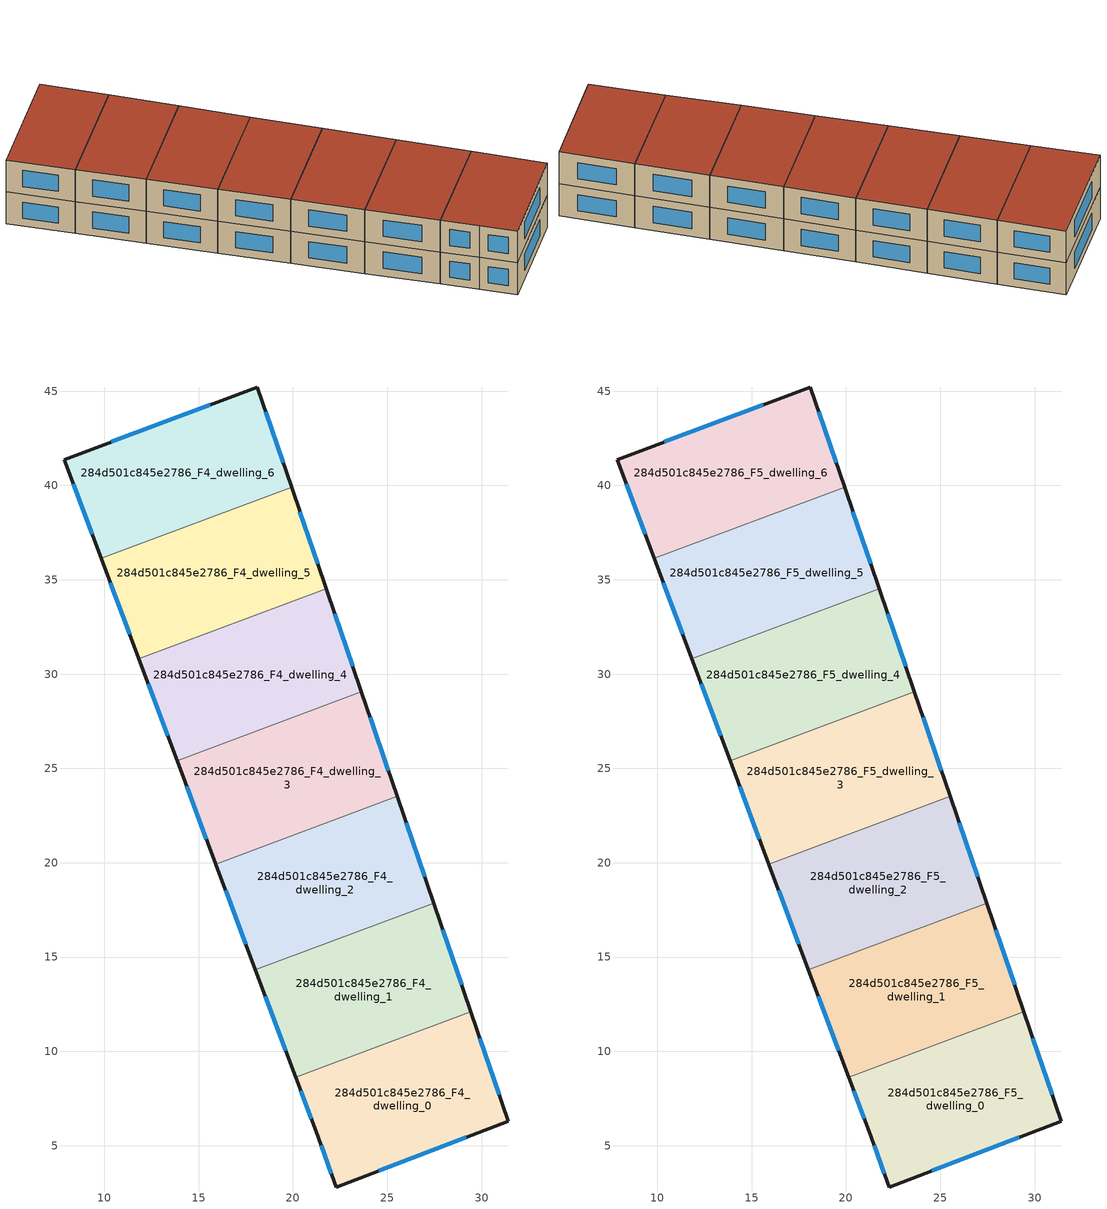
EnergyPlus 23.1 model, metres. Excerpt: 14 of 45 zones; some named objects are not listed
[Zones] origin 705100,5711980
284d501c845e2786_F4_dwelling_0
 floor to 284d501c845e2786_F3_dwelling_0 (EU_floor_Construction): 29.43,12.11 31.42,6.29 22.3,2.81 21.23,5.73 20.14,8.64 z12
 wall outside (EU_wall_Construction): 20.14,8.64 21.23,5.73 22.3,2.81 31.42,6.29 29.43,12.11 z12:15
 wall to 284d501c845e2786_F4_dwelling_1 (EU_wall_Construction): 29.43,12.11 20.14,8.64 z12:15
 window (EU_Window_Construction): 24.53,3.66 29.19,5.44 / 21.49,5.02 22.04,3.53 / 20.41,7.93 20.97,6.44 / 30.93,7.72 29.91,10.69 z12.73:14.27
284d501c845e2786_F4_dwelling_1
 floor to 284d501c845e2786_F3_dwelling_1 (EU_floor_Construction): 27.46,17.86 29.43,12.11 20.14,8.64 18.01,14.33 z12
 wall outside (EU_wall_Construction): 18.01,14.33 20.14,8.64 / 29.43,12.11 27.46,17.86 z12:15
 wall to 284d501c845e2786_F4_dwelling_2 (EU_wall_Construction): 27.46,17.86 18.01,14.33 z12:15
 window (EU_Window_Construction): 18.53,12.93 19.62,10.03 / 28.94,13.52 27.94,16.46 z12.73:14.27
284d501c845e2786_F4_dwelling_2
 floor to 284d501c845e2786_F3_dwelling_2 (EU_floor_Construction): 25.53,23.51 27.46,17.86 18.01,14.33 15.92,19.91 z12
 wall outside (EU_wall_Construction): 15.92,19.91 18.01,14.33 / 27.46,17.86 25.53,23.51 z12:15
 wall to 284d501c845e2786_F4_dwelling_3 (EU_wall_Construction): 25.53,23.51 15.92,19.91 z12:15
 window (EU_Window_Construction): 16.43,18.55 17.5,15.69 / 26.99,19.25 26,22.13 z12.73:14.27
284d501c845e2786_F4_dwelling_3
 floor to 284d501c845e2786_F3_dwelling_3 (EU_floor_Construction): 23.63,29.07 25.53,23.51 15.92,19.91 13.85,25.41 z12
 wall outside (EU_wall_Construction): 13.85,25.41 15.92,19.91 / 25.53,23.51 23.63,29.07 z12:15
 wall to 284d501c845e2786_F4_dwelling_4 (EU_wall_Construction): 23.63,29.07 13.85,25.41 z12:15
 window (EU_Window_Construction): 14.36,24.06 15.41,21.26 / 25.06,24.87 24.09,27.71 z12.73:14.27
284d501c845e2786_F4_dwelling_4
 floor to 284d501c845e2786_F3_dwelling_4 (EU_floor_Construction): 21.76,34.53 23.63,29.07 13.85,25.41 11.83,30.81 z12
 wall outside (EU_wall_Construction): 11.83,30.81 13.85,25.41 / 23.63,29.07 21.76,34.53 z12:15
 wall to 284d501c845e2786_F4_dwelling_5 (EU_wall_Construction): 21.76,34.53 11.83,30.81 z12:15
 window (EU_Window_Construction): 12.32,29.49 13.36,26.73 / 23.17,30.41 22.22,33.2 z12.73:14.27
284d501c845e2786_F4_dwelling_5
 floor to 284d501c845e2786_F3_dwelling_5 (EU_floor_Construction): 19.92,39.91 21.76,34.53 11.83,30.81 9.83,36.13 z12
 wall outside (EU_wall_Construction): 9.83,36.13 11.83,30.81 / 21.76,34.53 19.92,39.91 z12:15
 wall to 284d501c845e2786_F4_dwelling_6 (EU_wall_Construction): 19.92,39.91 9.83,36.13 z12:15
 window (EU_Window_Construction): 10.32,34.83 11.34,32.12 / 21.31,35.85 20.37,38.6 z12.73:14.27
284d501c845e2786_F4_dwelling_6
 floor to 284d501c845e2786_F3_dwelling_6 (EU_floor_Construction): 18.11,45.22 19.92,39.91 9.83,36.13 7.87,41.36 z12
 wall outside (EU_wall_Construction): 19.92,39.91 18.11,45.22 7.87,41.36 9.83,36.13 z12:15
 window (EU_Window_Construction): 8.35,40.08 9.35,37.41 / 15.6,44.27 10.38,42.31 / 19.48,41.21 18.55,43.92 z12.73:14.27
284d501c845e2786_F5_dwelling_0
 floor to 284d501c845e2786_F4_dwelling_0 (EU_floor_Construction): 29.43,12.11 31.42,6.29 22.3,2.81 21.23,5.73 20.14,8.64 z15
 wall outside (EU_wall_Construction): 20.14,8.64 21.23,5.73 22.3,2.81 31.42,6.29 29.43,12.11 z15:18
 wall to 284d501c845e2786_F5_dwelling_1 (EU_wall_Construction): 29.43,12.11 20.14,8.64 z15:18
 window (EU_Window_Construction): 24.53,3.66 29.19,5.44 / 21.49,5.02 22.04,3.53 / 20.41,7.93 20.97,6.44 / 30.93,7.72 29.91,10.69 z15.73:17.27
 roof outside (EU_roof_Construction): 31.42,6.29 29.43,12.11 20.14,8.64 21.23,5.73 22.3,2.81 z18
284d501c845e2786_F5_dwelling_1
 floor to 284d501c845e2786_F4_dwelling_1 (EU_floor_Construction): 27.46,17.86 29.43,12.11 20.14,8.64 18.01,14.33 z15
 wall outside (EU_wall_Construction): 18.01,14.33 20.14,8.64 / 29.43,12.11 27.46,17.86 z15:18
 wall to 284d501c845e2786_F5_dwelling_2 (EU_wall_Construction): 27.46,17.86 18.01,14.33 z15:18
 window (EU_Window_Construction): 18.53,12.93 19.62,10.03 / 28.94,13.52 27.94,16.46 z15.73:17.27
 roof outside (EU_roof_Construction): 29.43,12.11 27.46,17.86 18.01,14.33 20.14,8.64 z18
284d501c845e2786_F5_dwelling_2
 floor to 284d501c845e2786_F4_dwelling_2 (EU_floor_Construction): 25.53,23.51 27.46,17.86 18.01,14.33 15.92,19.91 z15
 wall outside (EU_wall_Construction): 15.92,19.91 18.01,14.33 / 27.46,17.86 25.53,23.51 z15:18
 wall to 284d501c845e2786_F5_dwelling_3 (EU_wall_Construction): 25.53,23.51 15.92,19.91 z15:18
 window (EU_Window_Construction): 16.43,18.55 17.5,15.69 / 26.99,19.25 26,22.13 z15.73:17.27
 roof outside (EU_roof_Construction): 27.46,17.86 25.53,23.51 15.92,19.91 18.01,14.33 z18
284d501c845e2786_F5_dwelling_3
 floor to 284d501c845e2786_F4_dwelling_3 (EU_floor_Construction): 23.63,29.07 25.53,23.51 15.92,19.91 13.85,25.41 z15
 wall outside (EU_wall_Construction): 13.85,25.41 15.92,19.91 / 25.53,23.51 23.63,29.07 z15:18
 wall to 284d501c845e2786_F5_dwelling_4 (EU_wall_Construction): 23.63,29.07 13.85,25.41 z15:18
 window (EU_Window_Construction): 14.36,24.06 15.41,21.26 / 25.06,24.87 24.09,27.71 z15.73:17.27
 roof outside (EU_roof_Construction): 25.53,23.51 23.63,29.07 13.85,25.41 15.92,19.91 z18
284d501c845e2786_F5_dwelling_4
 floor to 284d501c845e2786_F4_dwelling_4 (EU_floor_Construction): 21.76,34.53 23.63,29.07 13.85,25.41 11.83,30.81 z15
 wall outside (EU_wall_Construction): 11.83,30.81 13.85,25.41 / 23.63,29.07 21.76,34.53 z15:18
 wall to 284d501c845e2786_F5_dwelling_5 (EU_wall_Construction): 21.76,34.53 11.83,30.81 z15:18
 window (EU_Window_Construction): 12.32,29.49 13.36,26.73 / 23.17,30.41 22.22,33.2 z15.73:17.27
 roof outside (EU_roof_Construction): 23.63,29.07 21.76,34.53 11.83,30.81 13.85,25.41 z18
284d501c845e2786_F5_dwelling_5
 floor to 284d501c845e2786_F4_dwelling_5 (EU_floor_Construction): 19.92,39.91 21.76,34.53 11.83,30.81 9.83,36.13 z15
 wall outside (EU_wall_Construction): 9.83,36.13 11.83,30.81 / 21.76,34.53 19.92,39.91 z15:18
 wall to 284d501c845e2786_F5_dwelling_6 (EU_wall_Construction): 19.92,39.91 9.83,36.13 z15:18
 window (EU_Window_Construction): 10.32,34.83 11.34,32.12 / 21.31,35.85 20.37,38.6 z15.73:17.27
 roof outside (EU_roof_Construction): 21.76,34.53 19.92,39.91 9.83,36.13 11.83,30.81 z18
284d501c845e2786_F5_dwelling_6
 floor to 284d501c845e2786_F4_dwelling_6 (EU_floor_Construction): 18.11,45.22 19.92,39.91 9.83,36.13 7.87,41.36 z15
 wall outside (EU_wall_Construction): 19.92,39.91 18.11,45.22 7.87,41.36 9.83,36.13 z15:18
 window (EU_Window_Construction): 8.35,40.08 9.35,37.41 / 15.6,44.27 10.38,42.31 / 19.48,41.21 18.55,43.92 z15.73:17.27
 roof outside (EU_roof_Construction): 19.92,39.91 18.11,45.22 7.87,41.36 9.83,36.13 z18
[Building]
EU S2 Campaign: North Axis=0; Terrain=City; Solar Distribution=FullExterior
[Site:Location]
London: Latitude=51.5; Longitude=-0.5; Time Zone=0; Elevation=25
[SizingPeriod:WeatherFileDays]
AnnualSizingPeriod: Begin Month=1; Begin Day of Month=1; End Month=12; End Day of Month=31; Day of Week for Start Day=Monday; Use Weather File Daylight Saving Period=No; Use Weather File Rain and Snow Indicators=No
[MATERIAL]
EU_InternalMass_Material: Roughness=MediumRough; Thickness=0.1; Conductivity=1; Density=1800; Specific Heat=900; Thermal Absorptance=0.9; Solar Absorptance=0.7; Visible Absorptance=0.7
[MATERIAL:NOMASS] Roughness=MediumRough; Thermal Absorptance=0.9; Solar Absorptance=0.7; Visible Absorptance=0.7
Name | Thermal Resistance
EU_wall_NoMass | 0.50783
EU_roof_NoMass | 0.465511
EU_floor_NoMass | 2.03132
[WINDOWMATERIAL:SIMPLEGLAZINGSYSTEM]
EU_Window_SimpleGlazing: UFactor=4.38586; Solar Heat Gain Coefficient=0.85; Visible Transmittance=0.85
[CONSTRUCTION]
EU_wall_Construction: EU_wall_NoMass
EU_roof_Construction: EU_roof_NoMass
EU_floor_Construction: EU_floor_NoMass
EU_Window_Construction: EU_Window_SimpleGlazing
EU_InternalMass_Construction: EU_InternalMass_Material
[ZONE] Type=1; Multiplier=1; Ceiling Height=autocalculate; Floor Area=autocalculate; Part of Total Floor Area=Yes
Name | Volume
284d501c845e2786_F4_dwelling_0; 284d501c845e2786_F5_dwelling_0 | 182.243
284d501c845e2786_F4_dwelling_1; 284d501c845e2786_F5_dwelling_1 | 182.213
284d501c845e2786_F4_dwelling_2; 284d501c845e2786_F5_dwelling_2 | 182.229
284d501c845e2786_F4_dwelling_3; 284d501c845e2786_F5_dwelling_3 | 182.224
284d501c845e2786_F4_dwelling_4; 284d501c845e2786_F5_dwelling_4 | 182.23
284d501c845e2786_F4_dwelling_5; 284d501c845e2786_F5_dwelling_5 | 182.235
284d501c845e2786_F4_dwelling_6; 284d501c845e2786_F5_dwelling_6 | 182.219
[INTERNALMASS] Construction=EU_InternalMass_Construction
Name | Zone or ZoneList | Surface Area
284d501c845e2786_F4_dwelling_0_EU_InternalMass | 284d501c845e2786_F4_dwelling_0 | 60.7481
284d501c845e2786_F4_dwelling_1_EU_InternalMass | 284d501c845e2786_F4_dwelling_1 | 60.7375
284d501c845e2786_F4_dwelling_2_EU_InternalMass | 284d501c845e2786_F4_dwelling_2 | 60.7428
284d501c845e2786_F4_dwelling_3_EU_InternalMass | 284d501c845e2786_F4_dwelling_3 | 60.7409
284d501c845e2786_F4_dwelling_4_EU_InternalMass | 284d501c845e2786_F4_dwelling_4 | 60.7435
284d501c845e2786_F4_dwelling_5_EU_InternalMass | 284d501c845e2786_F4_dwelling_5 | 60.7451
284d501c845e2786_F4_dwelling_6_EU_InternalMass | 284d501c845e2786_F4_dwelling_6 | 60.7399
284d501c845e2786_F5_dwelling_0_EU_InternalMass | 284d501c845e2786_F5_dwelling_0 | 60.7481
284d501c845e2786_F5_dwelling_1_EU_InternalMass | 284d501c845e2786_F5_dwelling_1 | 60.7375
284d501c845e2786_F5_dwelling_2_EU_InternalMass | 284d501c845e2786_F5_dwelling_2 | 60.7428
284d501c845e2786_F5_dwelling_3_EU_InternalMass | 284d501c845e2786_F5_dwelling_3 | 60.7409
284d501c845e2786_F5_dwelling_4_EU_InternalMass | 284d501c845e2786_F5_dwelling_4 | 60.7435
284d501c845e2786_F5_dwelling_5_EU_InternalMass | 284d501c845e2786_F5_dwelling_5 | 60.7451
284d501c845e2786_F5_dwelling_6_EU_InternalMass | 284d501c845e2786_F5_dwelling_6 | 60.7399
[OTHEREQUIPMENT] Fuel Type=Electricity; Design Level Calculation Method=Watts/Area; Power per Zone Floor Area=1; Fraction Latent=0; Fraction Radiant=0; Fraction Lost=0; Carbon Dioxide Generation Rate=0; EndUse Subcategory=EU_Step8_InternalGains
Name | Zone or ZoneList or Space or SpaceList | Schedule
EU_Step8_InternalGain_284d501c845e2786_F4_dwelling_0_f000 | 284d501c845e2786_F4_dwelling_0 | EU_Step8_GainSchedule_284d501c845e2786_F4_dwelling_0_f000
EU_Step8_InternalGain_284d501c845e2786_F4_dwelling_1_f000 | 284d501c845e2786_F4_dwelling_1 | EU_Step8_GainSchedule_284d501c845e2786_F4_dwelling_1_f000
EU_Step8_InternalGain_284d501c845e2786_F4_dwelling_2_f000 | 284d501c845e2786_F4_dwelling_2 | EU_Step8_GainSchedule_284d501c845e2786_F4_dwelling_2_f000
EU_Step8_InternalGain_284d501c845e2786_F4_dwelling_3_f000 | 284d501c845e2786_F4_dwelling_3 | EU_Step8_GainSchedule_284d501c845e2786_F4_dwelling_3_f000
EU_Step8_InternalGain_284d501c845e2786_F4_dwelling_4_f000 | 284d501c845e2786_F4_dwelling_4 | EU_Step8_GainSchedule_284d501c845e2786_F4_dwelling_4_f000
EU_Step8_InternalGain_284d501c845e2786_F4_dwelling_5_f000 | 284d501c845e2786_F4_dwelling_5 | EU_Step8_GainSchedule_284d501c845e2786_F4_dwelling_5_f000
EU_Step8_InternalGain_284d501c845e2786_F4_dwelling_6_f000 | 284d501c845e2786_F4_dwelling_6 | EU_Step8_GainSchedule_284d501c845e2786_F4_dwelling_6_f000
EU_Step8_InternalGain_284d501c845e2786_F5_dwelling_0_f000 | 284d501c845e2786_F5_dwelling_0 | EU_Step8_GainSchedule_284d501c845e2786_F5_dwelling_0_f000
EU_Step8_InternalGain_284d501c845e2786_F5_dwelling_1_f000 | 284d501c845e2786_F5_dwelling_1 | EU_Step8_GainSchedule_284d501c845e2786_F5_dwelling_1_f000
EU_Step8_InternalGain_284d501c845e2786_F5_dwelling_2_f000 | 284d501c845e2786_F5_dwelling_2 | EU_Step8_GainSchedule_284d501c845e2786_F5_dwelling_2_f000
EU_Step8_InternalGain_284d501c845e2786_F5_dwelling_3_f000 | 284d501c845e2786_F5_dwelling_3 | EU_Step8_GainSchedule_284d501c845e2786_F5_dwelling_3_f000
EU_Step8_InternalGain_284d501c845e2786_F5_dwelling_4_f000 | 284d501c845e2786_F5_dwelling_4 | EU_Step8_GainSchedule_284d501c845e2786_F5_dwelling_4_f000
EU_Step8_InternalGain_284d501c845e2786_F5_dwelling_5_f000 | 284d501c845e2786_F5_dwelling_5 | EU_Step8_GainSchedule_284d501c845e2786_F5_dwelling_5_f000
EU_Step8_InternalGain_284d501c845e2786_F5_dwelling_6_f000 | 284d501c845e2786_F5_dwelling_6 | EU_Step8_GainSchedule_284d501c845e2786_F5_dwelling_6_f000
[ZONEVENTILATION:DESIGNFLOWRATE] Schedule=EU_AlwaysOn; Design Flow Rate Calculation Method=AirChanges/Hour; Air Changes per Hour=0.537044; Ventilation Type=Natural; Fan Pressure Rise=0; Fan Total Efficiency=1; Constant Term Coefficient=1; Temperature Term Coefficient=0; Velocity Term Coefficient=0; Velocity Squared Term Coefficient=0; Minimum Indoor Temperature=-100; Maximum Indoor Temperature=100; Delta Temperature=-100; Minimum Outdoor Temperature=-100; Maximum Outdoor Temperature=100; Maximum Wind Speed=40
Name | Zone or ZoneList or Space or SpaceList
EU_ConstantAir_284d501c845e2786_F4_dwelling_0 | 284d501c845e2786_F4_dwelling_0
EU_ConstantAir_284d501c845e2786_F4_dwelling_1 | 284d501c845e2786_F4_dwelling_1
EU_ConstantAir_284d501c845e2786_F4_dwelling_2 | 284d501c845e2786_F4_dwelling_2
EU_ConstantAir_284d501c845e2786_F4_dwelling_3 | 284d501c845e2786_F4_dwelling_3
EU_ConstantAir_284d501c845e2786_F4_dwelling_4 | 284d501c845e2786_F4_dwelling_4
EU_ConstantAir_284d501c845e2786_F4_dwelling_5 | 284d501c845e2786_F4_dwelling_5
EU_ConstantAir_284d501c845e2786_F4_dwelling_6 | 284d501c845e2786_F4_dwelling_6
EU_ConstantAir_284d501c845e2786_F5_dwelling_0 | 284d501c845e2786_F5_dwelling_0
EU_ConstantAir_284d501c845e2786_F5_dwelling_1 | 284d501c845e2786_F5_dwelling_1
EU_ConstantAir_284d501c845e2786_F5_dwelling_2 | 284d501c845e2786_F5_dwelling_2
EU_ConstantAir_284d501c845e2786_F5_dwelling_3 | 284d501c845e2786_F5_dwelling_3
EU_ConstantAir_284d501c845e2786_F5_dwelling_4 | 284d501c845e2786_F5_dwelling_4
EU_ConstantAir_284d501c845e2786_F5_dwelling_5 | 284d501c845e2786_F5_dwelling_5
EU_ConstantAir_284d501c845e2786_F5_dwelling_6 | 284d501c845e2786_F5_dwelling_6
[HVACTEMPLATE:ZONE:IDEALLOADSAIRSYSTEM] System Availability Schedule=EU_AlwaysOn; Maximum Heating Supply Air Temperature=50; Minimum Cooling Supply Air Temperature=13; Maximum Heating Supply Air Humidity Ratio=0.0156; Minimum Cooling Supply Air Humidity Ratio=0.0077; Heating Limit=NoLimit; Cooling Limit=NoLimit; Heating Availability Schedule=EU_AlwaysOn; Cooling Availability Schedule=EU_CoolingOff; Dehumidification Control Type=ConstantSensibleHeatRatio; Cooling Sensible Heat Ratio=0.7; Dehumidification Setpoint=60; Humidification Control Type=None; Humidification Setpoint=30; Outdoor Air Method=None; Outdoor Air Flow Rate per Person=0.00944; Outdoor Air Flow Rate per Zone Floor Area=0; Outdoor Air Flow Rate per Zone=0; Demand Controlled Ventilation Type=None; Outdoor Air Economizer Type=NoEconomizer; Heat Recovery Type=None; Sensible Heat Recovery Effectiveness=0.7; Latent Heat Recovery Effectiveness=0.65
Name | Template Thermostat
284d501c845e2786_F4_dwelling_0 | EU_HeatOnly_284d501c845e2786_F4_dwelling_0
284d501c845e2786_F4_dwelling_1 | EU_HeatOnly_284d501c845e2786_F4_dwelling_1
284d501c845e2786_F4_dwelling_2 | EU_HeatOnly_284d501c845e2786_F4_dwelling_2
284d501c845e2786_F4_dwelling_3 | EU_HeatOnly_284d501c845e2786_F4_dwelling_3
284d501c845e2786_F4_dwelling_4 | EU_HeatOnly_284d501c845e2786_F4_dwelling_4
284d501c845e2786_F4_dwelling_5 | EU_HeatOnly_284d501c845e2786_F4_dwelling_5
284d501c845e2786_F4_dwelling_6 | EU_HeatOnly_284d501c845e2786_F4_dwelling_6
284d501c845e2786_F5_dwelling_0 | EU_HeatOnly_284d501c845e2786_F5_dwelling_0
284d501c845e2786_F5_dwelling_1 | EU_HeatOnly_284d501c845e2786_F5_dwelling_1
284d501c845e2786_F5_dwelling_2 | EU_HeatOnly_284d501c845e2786_F5_dwelling_2
284d501c845e2786_F5_dwelling_3 | EU_HeatOnly_284d501c845e2786_F5_dwelling_3
284d501c845e2786_F5_dwelling_4 | EU_HeatOnly_284d501c845e2786_F5_dwelling_4
284d501c845e2786_F5_dwelling_5 | EU_HeatOnly_284d501c845e2786_F5_dwelling_5
284d501c845e2786_F5_dwelling_6 | EU_HeatOnly_284d501c845e2786_F5_dwelling_6
[SIZING:ZONE] Zone Cooling Design Supply Air Temperature Input Method=SupplyAirTemperature; Zone Cooling Design Supply Air Temperature=13; Zone Heating Design Supply Air Temperature Input Method=SupplyAirTemperature; Zone Heating Design Supply Air Temperature=50; Zone Cooling Design Supply Air Humidity Ratio=0.008; Zone Heating Design Supply Air Humidity Ratio=0.008; Cooling Design Air Flow Method=DesignDay; Cooling Design Air Flow Rate=0; Cooling Minimum Air Flow per Zone Floor Area=0.000762; Cooling Minimum Air Flow=0; Cooling Minimum Air Flow Fraction=0.2; Heating Design Air Flow Method=DesignDay; Heating Design Air Flow Rate=0; Heating Maximum Air Flow per Zone Floor Area=0.002032; Heating Maximum Air Flow=0.141576; Heating Maximum Air Flow Fraction=0.3; Account for Dedicated Outdoor Air System=No; Dedicated Outdoor Air System Control Strategy=NeutralSupplyAir; Dedicated Outdoor Air Low Setpoint Temperature for Design=autosize; Dedicated Outdoor Air High Setpoint Temperature for Design=autosize; Zone Load Sizing Method=Sensible Load Only No Latent Load; Zone Latent Cooling Design Supply Air Humidity Ratio Input Method=HumidityRatioDifference; Zone Cooling Design Supply Air Humidity Ratio Difference=0.005; Zone Latent Heating Design Supply Air Humidity Ratio Input Method=HumidityRatioDifference; Zone Humidification Design Supply Air Humidity Ratio Difference=0.005
284d501c845e2786_F4_dwelling_0; 284d501c845e2786_F4_dwelling_1; 284d501c845e2786_F4_dwelling_2; 284d501c845e2786_F4_dwelling_3; 284d501c845e2786_F4_dwelling_4; 284d501c845e2786_F4_dwelling_5; 284d501c845e2786_F4_dwelling_6; 284d501c845e2786_F5_dwelling_0; 284d501c845e2786_F5_dwelling_1; 284d501c845e2786_F5_dwelling_2; 284d501c845e2786_F5_dwelling_3; 284d501c845e2786_F5_dwelling_4; 284d501c845e2786_F5_dwelling_5; 284d501c845e2786_F5_dwelling_6
[SCHEDULE:CONSTANT]
Name | Hourly Value
EU_AlwaysOn | 1
EU_CoolingOff | 0
[SCHEDULE:FILE] Column Number=1; Rows to Skip at Top=0; Number of Hours of Data=8760; Column Separator=Comma; Interpolate to Timestep=No; Minutes per Item=60; Adjust Schedule for Daylight Savings=Yes
Name | File
EU_Step8_GainSchedule_284d501c845e2786_F4_dwelling_0_f000 | ../../schedules/284d501c845e2786/284d501c845e2786_F4_dwelling_0_f000_gain.csv
EU_Step8_GainSchedule_284d501c845e2786_F4_dwelling_1_f000 | ../../schedules/284d501c845e2786/284d501c845e2786_F4_dwelling_1_f000_gain.csv
EU_Step8_GainSchedule_284d501c845e2786_F4_dwelling_2_f000 | ../../schedules/284d501c845e2786/284d501c845e2786_F4_dwelling_2_f000_gain.csv
EU_Step8_GainSchedule_284d501c845e2786_F4_dwelling_3_f000 | ../../schedules/284d501c845e2786/284d501c845e2786_F4_dwelling_3_f000_gain.csv
EU_Step8_GainSchedule_284d501c845e2786_F4_dwelling_4_f000 | ../../schedules/284d501c845e2786/284d501c845e2786_F4_dwelling_4_f000_gain.csv
EU_Step8_GainSchedule_284d501c845e2786_F4_dwelling_5_f000 | ../../schedules/284d501c845e2786/284d501c845e2786_F4_dwelling_5_f000_gain.csv
EU_Step8_GainSchedule_284d501c845e2786_F4_dwelling_6_f000 | ../../schedules/284d501c845e2786/284d501c845e2786_F4_dwelling_6_f000_gain.csv
EU_Step8_GainSchedule_284d501c845e2786_F5_dwelling_0_f000 | ../../schedules/284d501c845e2786/284d501c845e2786_F5_dwelling_0_f000_gain.csv
EU_Step8_GainSchedule_284d501c845e2786_F5_dwelling_1_f000 | ../../schedules/284d501c845e2786/284d501c845e2786_F5_dwelling_1_f000_gain.csv
EU_Step8_GainSchedule_284d501c845e2786_F5_dwelling_2_f000 | ../../schedules/284d501c845e2786/284d501c845e2786_F5_dwelling_2_f000_gain.csv
EU_Step8_GainSchedule_284d501c845e2786_F5_dwelling_3_f000 | ../../schedules/284d501c845e2786/284d501c845e2786_F5_dwelling_3_f000_gain.csv
EU_Step8_GainSchedule_284d501c845e2786_F5_dwelling_4_f000 | ../../schedules/284d501c845e2786/284d501c845e2786_F5_dwelling_4_f000_gain.csv
EU_Step8_GainSchedule_284d501c845e2786_F5_dwelling_5_f000 | ../../schedules/284d501c845e2786/284d501c845e2786_F5_dwelling_5_f000_gain.csv
EU_Step8_GainSchedule_284d501c845e2786_F5_dwelling_6_f000 | ../../schedules/284d501c845e2786/284d501c845e2786_F5_dwelling_6_f000_gain.csv
